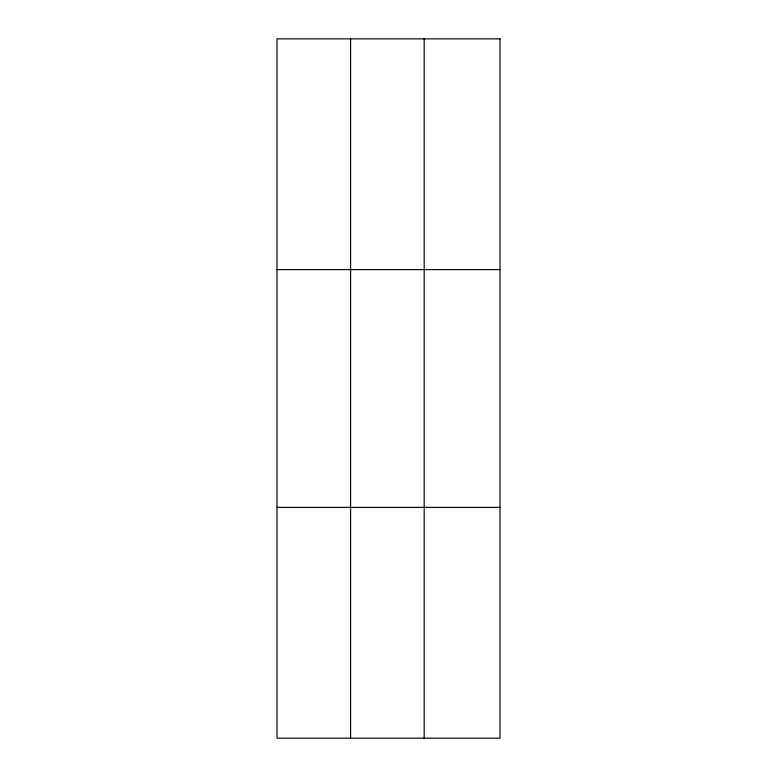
<?xml version="1.0" encoding="UTF-8"?>
<svg xmlns="http://www.w3.org/2000/svg" width="777" height="777" viewBox="0 0 777 777"><rect width="100%" height="100%" fill="white"/><g stroke="black" fill="none" stroke-linecap="round" stroke-linejoin="round"><path stroke-width="1.17" d="M350.582 738.15L350.582 38.85M424.184 738.15L424.184 38.85M276.991 269.619L500.009 269.619M276.991 507.381L500.009 507.381M500.009 38.85L500.009 738.15L276.991 738.15L276.991 38.85L500.009 38.85"/></g></svg>
